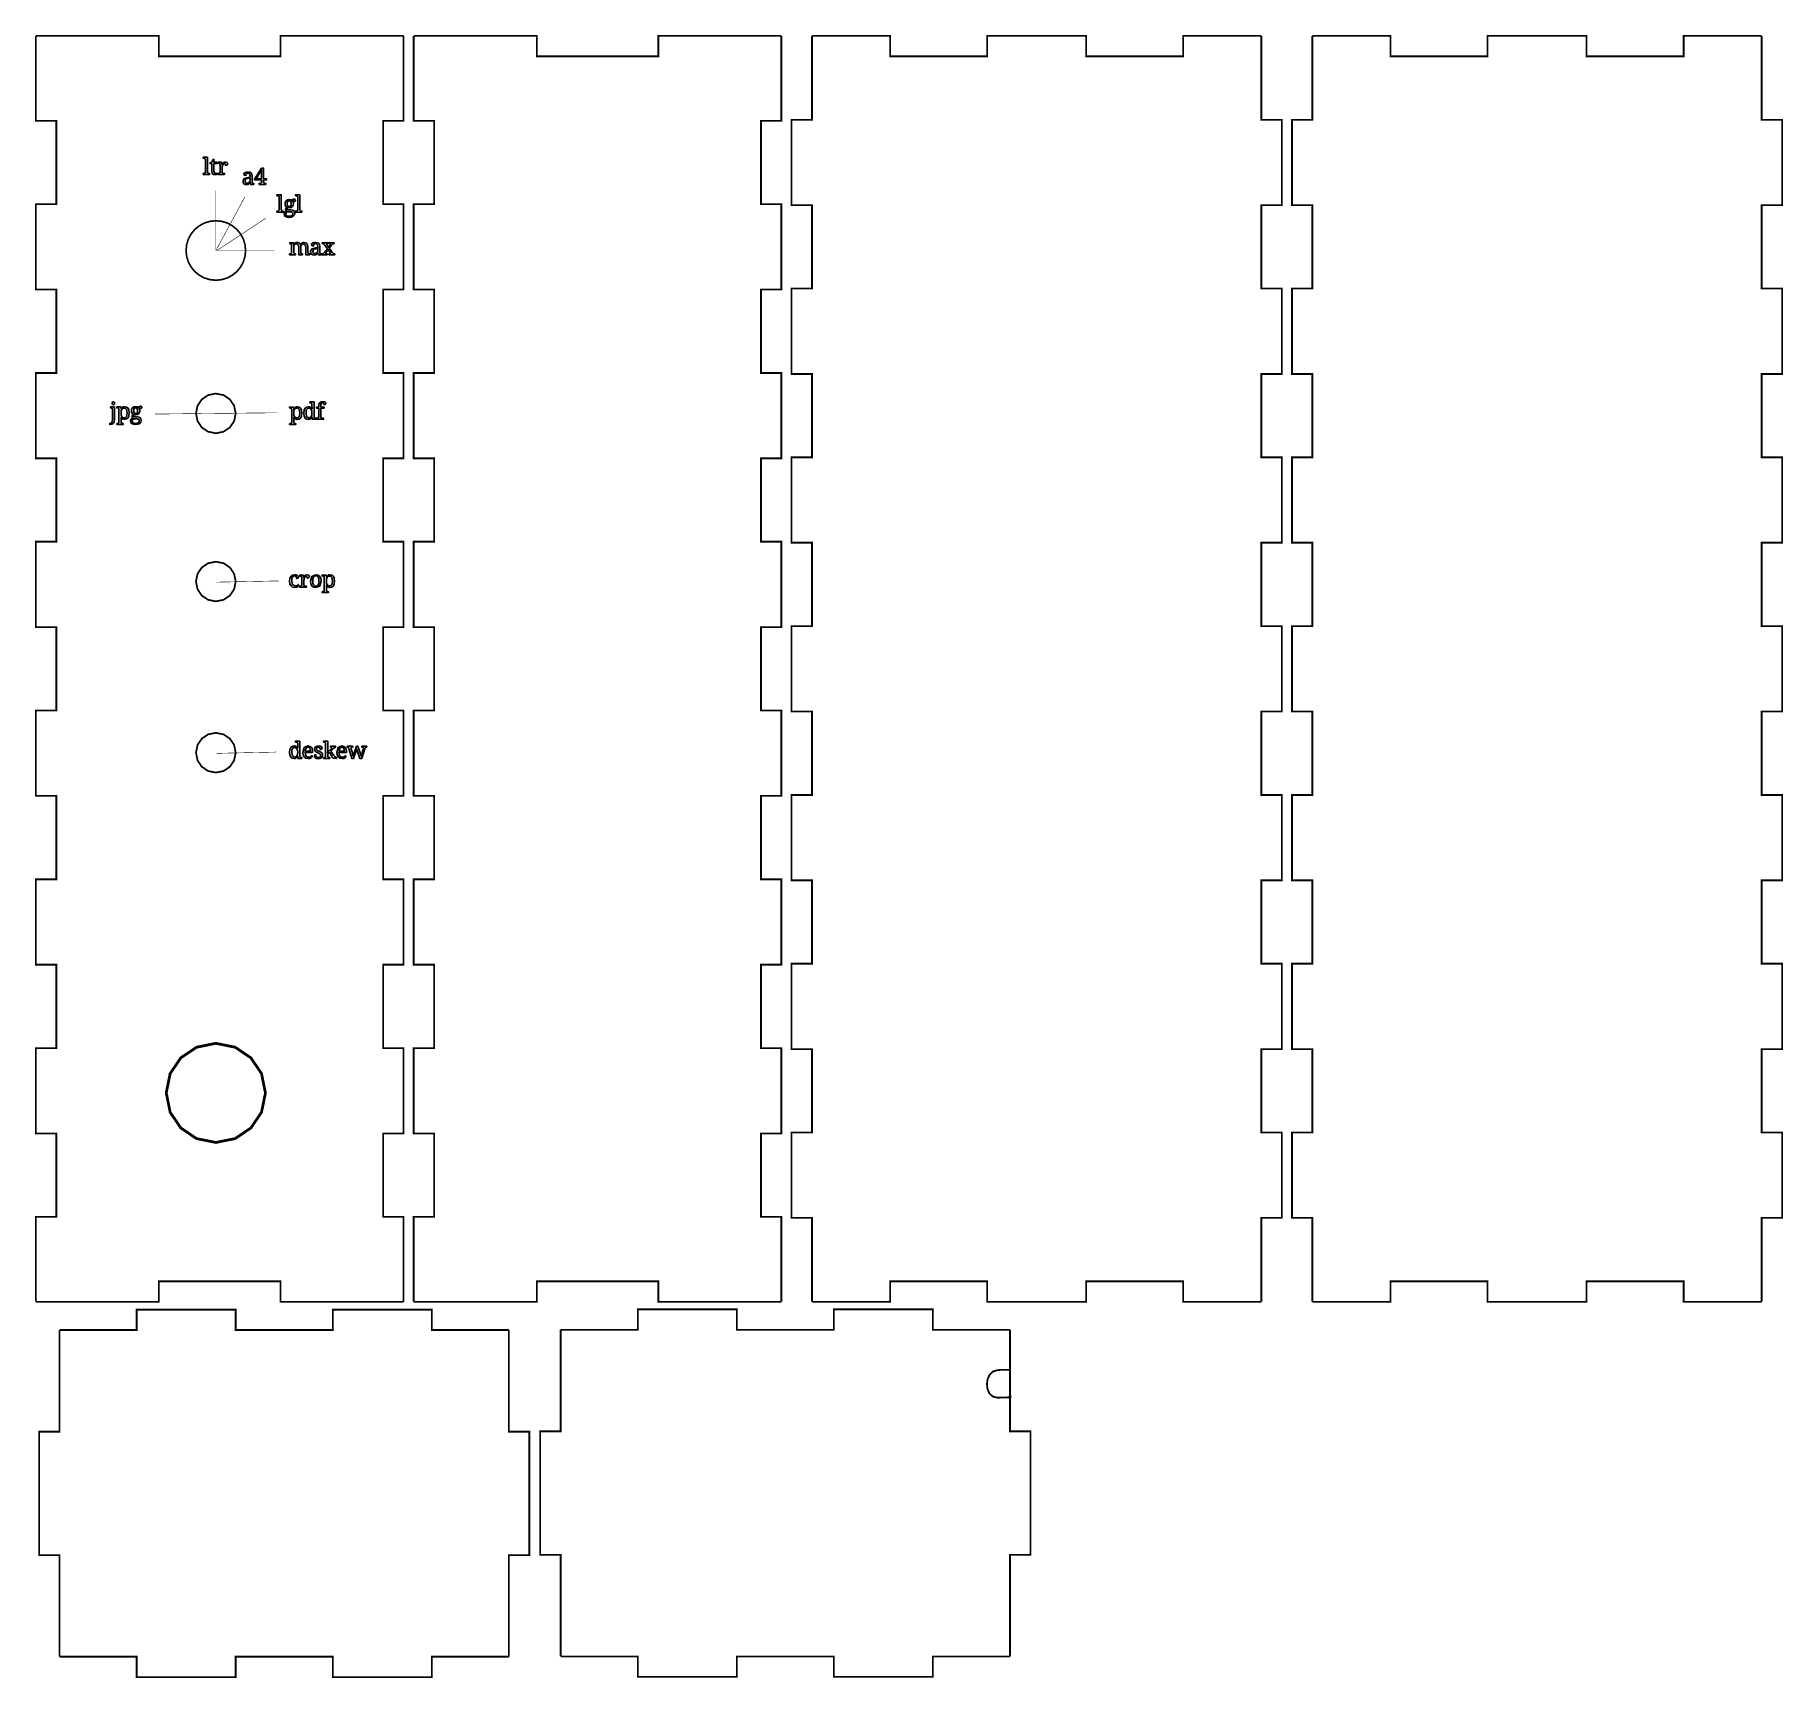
# Model space of a CAD drawing. Extents: x 0 to 10.7, y 0 to 10.1.
import ezdxf

# ---------------------------------------------------------------- set-up
doc = ezdxf.new("R2010")
doc.units = 0
doc.layers.get('0').update_dxf_attribs({"linetype": 'CONTINUOUS'})

msp = doc.modelspace()

# ---------------------------------------------------------------- linework, layer by layer
at = {"color": 0}
for points, const_width in [([(0.005534, 10.0535), (0.758572, 10.0535), (0.758572, 9.9285), (1.50256, 9.9285), (1.50256, 10.0535), (2.25553, 10.0535)], 0.011111), ([(0.005534, 2.3035), (0.005534, 2.82314), (0.130534, 2.82314), (0.130534, 3.33382), (0.005534, 3.33382), (0.005534, 3.85644), (0.130534, 3.85644), (0.130534, 4.36714), (0.005534, 4.36714), (0.005534, 4.88981), (0.130534, 4.88981), (0.130534, 5.4005), (0.005534, 5.4005), (0.005534, 5.92312), (0.130534, 5.92312), (0.130534, 6.43381), (0.005534, 6.43381), (0.005534, 6.95649), (0.130534, 6.95649), (0.130534, 7.46712), (0.005534, 7.46712), (0.005534, 7.98981), (0.130534, 7.98981), (0.130534, 8.50049), (0.005534, 8.50049), (0.005534, 9.02311), (0.130534, 9.02311), (0.130534, 9.53381), (0.005534, 9.53381), (0.005534, 10.0535)], 0.011111), ([(2.25553, 10.0535), (2.25553, 9.53381), (2.13053, 9.53381), (2.13053, 9.02311), (2.25553, 9.02311), (2.25553, 8.50049), (2.13053, 8.50049), (2.13053, 7.98981), (2.25553, 7.98981), (2.25553, 7.46712), (2.13053, 7.46712), (2.13053, 6.95649), (2.25553, 6.95649), (2.25553, 6.43381), (2.13053, 6.43381), (2.13053, 5.92312), (2.25553, 5.92312), (2.25553, 5.4005), (2.13053, 5.4005), (2.13053, 4.88981), (2.25553, 4.88981), (2.25553, 4.36714), (2.13053, 4.36714), (2.13053, 3.85644), (2.25553, 3.85644), (2.25553, 3.33382), (2.13053, 3.33382), (2.13053, 2.82314), (2.25553, 2.82314), (2.25553, 2.3035)], 0.011111), ([(2.31803, 10.0535), (3.07107, 10.0535), (3.07107, 9.9285), (3.81506, 9.9285), (3.81506, 10.0535), (4.56803, 10.0535)], 0.011111), ([(2.31803, 2.3035), (2.31803, 2.82314), (2.44303, 2.82314), (2.44303, 3.33382), (2.31803, 3.33382), (2.31803, 3.85644), (2.44303, 3.85644), (2.44303, 4.36714), (2.31803, 4.36714), (2.31803, 4.88981), (2.44303, 4.88981), (2.44303, 5.4005), (2.31803, 5.4005), (2.31803, 5.92312), (2.44303, 5.92312), (2.44303, 6.43381), (2.31803, 6.43381), (2.31803, 6.95649), (2.44303, 6.95649), (2.44303, 7.46712), (2.31803, 7.46712), (2.31803, 7.98981), (2.44303, 7.98981), (2.44303, 8.50049), (2.31803, 8.50049), (2.31803, 9.02311), (2.44303, 9.02311), (2.44303, 9.53381), (2.31803, 9.53381), (2.31803, 10.0535)], 0.011111), ([(4.56803, 10.0535), (4.56803, 9.53381), (4.44303, 9.53381), (4.44303, 9.02311), (4.56803, 9.02311), (4.56803, 8.50049), (4.44303, 8.50049), (4.44303, 7.98981), (4.56803, 7.98981), (4.56803, 7.46712), (4.44303, 7.46712), (4.44303, 6.95649), (4.56803, 6.95649), (4.56803, 6.43381), (4.44303, 6.43381), (4.44303, 5.92312), (4.56803, 5.92312), (4.56803, 5.4005), (4.44303, 5.4005), (4.44303, 4.88981), (4.56803, 4.88981), (4.56803, 4.36714), (4.44303, 4.36714), (4.44303, 3.85644), (4.56803, 3.85644), (4.56803, 3.33382), (4.44303, 3.33382), (4.44303, 2.82314), (4.56803, 2.82314), (4.56803, 2.3035)], 0.011111), ([(4.75553, 2.3035), (4.75553, 2.81717), (4.63053, 2.81717), (4.63053, 3.33979), (4.75553, 3.33979), (4.75553, 3.85047), (4.63053, 3.85047), (4.63053, 4.37315), (4.75553, 4.37315), (4.75553, 4.88379), (4.63053, 4.88379), (4.63053, 5.40647), (4.75553, 5.40647), (4.75553, 5.91715), (4.63053, 5.91715), (4.63053, 6.43978), (4.75553, 6.43978), (4.75553, 6.95047), (4.63053, 6.95047), (4.63053, 7.47314), (4.75553, 7.47314), (4.75553, 7.98383), (4.63053, 7.98383), (4.63053, 8.50646), (4.75553, 8.50646), (4.75553, 9.01714), (4.63053, 9.01714), (4.63053, 9.53982), (4.75553, 9.53982), (4.75553, 10.0535)], 0.011111), ([(4.75553, 10.0535), (5.23356, 10.0535), (5.23356, 9.9285), (5.82758, 9.9285), (5.82758, 10.0535), (6.43354, 10.0535), (6.43354, 9.9285), (7.02756, 9.9285), (7.02756, 10.0535), (7.50553, 10.0535)], 0.011111), ([(7.50553, 10.0535), (7.50553, 9.53982), (7.63053, 9.53982), (7.63053, 9.01714), (7.50553, 9.01714), (7.50553, 8.50646), (7.63053, 8.50646), (7.63053, 7.98383), (7.50553, 7.98383), (7.50553, 7.47314), (7.63053, 7.47314), (7.63053, 6.95047), (7.50553, 6.95047), (7.50553, 6.43978), (7.63053, 6.43978), (7.63053, 5.91715), (7.50553, 5.91715), (7.50553, 5.40647), (7.63053, 5.40647), (7.63053, 4.88379), (7.50553, 4.88379), (7.50553, 4.37315), (7.63053, 4.37315), (7.63053, 3.85047), (7.50553, 3.85047), (7.50553, 3.33979), (7.63053, 3.33979), (7.63053, 2.81717), (7.50553, 2.81717), (7.50553, 2.3035)], 0.011111), ([(7.81803, 2.3035), (7.81803, 2.81717), (7.69303, 2.81717), (7.69303, 3.33979), (7.81803, 3.33979), (7.81803, 3.85047), (7.69303, 3.85047), (7.69303, 4.37315), (7.81803, 4.37315), (7.81803, 4.88379), (7.69303, 4.88379), (7.69303, 5.40647), (7.81803, 5.40647), (7.81803, 5.91715), (7.69303, 5.91715), (7.69303, 6.43978), (7.81803, 6.43978), (7.81803, 6.95047), (7.69303, 6.95047), (7.69303, 7.47314), (7.81803, 7.47314), (7.81803, 7.98383), (7.69303, 7.98383), (7.69303, 8.50646), (7.81803, 8.50646), (7.81803, 9.01714), (7.69303, 9.01714), (7.69303, 9.53982), (7.81803, 9.53982), (7.81803, 10.0535)], 0.011111), ([(7.81803, 10.0535), (8.29606, 10.0535), (8.29606, 9.9285), (8.89008, 9.9285), (8.89008, 10.0535), (9.49604, 10.0535), (9.49604, 9.9285), (10.0901, 9.9285), (10.0901, 10.0535), (10.568, 10.0535)], 0.011111), ([(10.568, 10.0535), (10.568, 9.53982), (10.693, 9.53982), (10.693, 9.01714), (10.568, 9.01714), (10.568, 8.50646), (10.693, 8.50646), (10.693, 7.98383), (10.568, 7.98383), (10.568, 7.47314), (10.693, 7.47314), (10.693, 6.95047), (10.568, 6.95047), (10.568, 6.43978), (10.693, 6.43978), (10.693, 5.91715), (10.568, 5.91715), (10.568, 5.40647), (10.693, 5.40647), (10.693, 4.88379), (10.568, 4.88379), (10.568, 4.37315), (10.693, 4.37315), (10.693, 3.85047), (10.568, 3.85047), (10.568, 3.33979), (10.693, 3.33979), (10.693, 2.81717), (10.568, 2.81717), (10.568, 2.3035)], 0.011111), ([(1.10704, 8.74089), (1.10704, 9.10508)], 0.003289), ([(1.10938, 8.74311), (1.28423, 9.0664)], 0.003289), ([(1.11572, 8.74078), (1.4126, 8.9369)], 0.003289), ([(1.10731, 8.73953), (1.46593, 8.73953)], 0.003289), ([(0.733669, 7.73817), (1.48036, 7.74599)], 0.003284), ([(1.11035, 6.70893), (1.49197, 6.71674)], 0.003284), ([(1.1123, 5.66103), (1.47808, 5.66889)], 0.003284), ([(2.25553, 2.3035), (1.50256, 2.3035), (1.50256, 2.4285), (0.758572, 2.4285), (0.758572, 2.3035), (0.005534, 2.3035)], 0.011111), ([(4.56803, 2.3035), (3.81506, 2.3035), (3.81506, 2.4285), (3.07107, 2.4285), (3.07107, 2.3035), (2.31803, 2.3035)], 0.011111), ([(7.50553, 2.3035), (7.02756, 2.3035), (7.02756, 2.4285), (6.43354, 2.4285), (6.43354, 2.3035), (5.82758, 2.3035), (5.82758, 2.4285), (5.23356, 2.4285), (5.23356, 2.3035), (4.75553, 2.3035)], 0.011111), ([(10.568, 2.3035), (10.0901, 2.3035), (10.0901, 2.4285), (9.49604, 2.4285), (9.49604, 2.3035), (8.89008, 2.3035), (8.89008, 2.4285), (8.29606, 2.4285), (8.29606, 2.3035), (7.81803, 2.3035)], 0.011111), ([(0.150717, 2.13053), (0.622721, 2.13053), (0.622721, 2.25553), (1.22868, 2.25553), (1.22868, 2.13053), (1.82269, 2.13053), (1.82269, 2.25553), (2.42871, 2.25553), (2.42871, 2.13053), (2.90072, 2.13053)], 0.011111), ([(3.21733, 2.13194), (3.68935, 2.13194), (3.68935, 2.25694), (4.29536, 2.25694), (4.29536, 2.13194), (4.88938, 2.13194), (4.88938, 2.25694), (5.49533, 2.25694), (5.49533, 2.13194), (5.96733, 2.13194)], 0.011111), ([(0.150717, 0.130534), (0.150717, 0.75255), (0.025716, 0.75255), (0.025716, 1.50857), (0.150717, 1.50857), (0.150717, 2.13053)], 0.011111), ([(2.90072, 2.13053), (2.90072, 1.50857), (3.02572, 1.50857), (3.02572, 0.75255), (2.90072, 0.75255), (2.90072, 0.130534)], 0.011111), ([(3.21733, 0.131944), (3.21733, 0.753961), (3.09233, 0.753961), (3.09233, 1.50993), (3.21733, 1.50993), (3.21733, 2.13194)], 0.011111), ([(5.96733, 2.13194), (5.96733, 1.50993), (6.09233, 1.50993), (6.09233, 0.753961), (5.96733, 0.753961), (5.96733, 0.131944)], 0.011111), ([(2.90072, 0.130534), (2.42871, 0.130534), (2.42871, 0.005534), (1.82269, 0.005534), (1.82269, 0.130534), (1.22868, 0.130534), (1.22868, 0.005534), (0.622721, 0.005534), (0.622721, 0.130534), (0.150717, 0.130534)], 0.011111), ([(5.96733, 0.131944), (5.49533, 0.131944), (5.49533, 0.006944), (4.88938, 0.006944), (4.88938, 0.131944), (4.29536, 0.131944), (4.29536, 0.006944), (3.68935, 0.006944), (3.68935, 0.131944), (3.21733, 0.131944)], 0.011111)]:
    msp.add_lwpolyline(points, dxfattribs=dict(at, const_width=const_width))
for points in [[(1.03147, 9.21089), (1.03581, 9.2111), (1.0395, 9.21263), (1.04188, 9.21565), (1.04275, 9.22086), (1.04275, 9.29531), (1.04188, 9.30007), (1.03928, 9.30311), (1.03559, 9.30442), (1.03147, 9.30464), (1.02951, 9.30464), (1.02951, 9.31049), (1.05577, 9.31049), (1.05577, 9.22086), (1.05664, 9.21565), (1.05924, 9.21263), (1.06272, 9.2111), (1.06728, 9.21089), (1.06901, 9.21089), (1.06901, 9.20503), (1.02951, 9.20503), (1.02951, 9.21089), (1.03147, 9.21089)], [(1.10607, 9.2111), (1.11062, 9.21132), (1.11496, 9.21197), (1.11496, 9.20589), (1.11258, 9.20503), (1.10932, 9.20438), (1.10585, 9.20394), (1.10259, 9.20372), (1.09326, 9.20481), (1.08718, 9.20828), (1.0835, 9.215), (1.08241, 9.22521), (1.08241, 9.27165), (1.07178, 9.27165), (1.07178, 9.27707), (1.07742, 9.27815), (1.08263, 9.28162), (1.08653, 9.28749), (1.08914, 9.2966), (1.09543, 9.2966), (1.09543, 9.27946), (1.11366, 9.27946), (1.11366, 9.27165), (1.09543, 9.27165), (1.09543, 9.22478), (1.09825, 9.21436), (1.10607, 9.2111)], [(1.16075, 9.20503), (1.12061, 9.20503), (1.12061, 9.21089), (1.12104, 9.21089), (1.12538, 9.2111), (1.12907, 9.21263), (1.13146, 9.21565), (1.13254, 9.22086), (1.13254, 9.26426), (1.13146, 9.26904), (1.12907, 9.27186), (1.12538, 9.27317), (1.12104, 9.2736), (1.12061, 9.2736), (1.12061, 9.27946), (1.14209, 9.27946), (1.14469, 9.26579), (1.14534, 9.26579), (1.14795, 9.27143), (1.15142, 9.27621), (1.15663, 9.27946), (1.16444, 9.28076), (1.17573, 9.27815), (1.17942, 9.27078), (1.17855, 9.26665), (1.17638, 9.26361), (1.17225, 9.26144), (1.1664, 9.26079), (1.16466, 9.26904), (1.15902, 9.27165), (1.15446, 9.27012), (1.15099, 9.26644), (1.14838, 9.26079), (1.14665, 9.2545), (1.14578, 9.24799), (1.14556, 9.24192), (1.14556, 9.22021), (1.14643, 9.21522), (1.14882, 9.2124), (1.15251, 9.2111), (1.15685, 9.21089), (1.16075, 9.21089), (1.16075, 9.20503)], [(1.3036, 9.21317), (1.29688, 9.21186), (1.29319, 9.20861), (1.29123, 9.20383), (1.2908, 9.19797), (1.28212, 9.19993), (1.27908, 9.20665), (1.28103, 9.21272), (1.28624, 9.21685), (1.29427, 9.21924), (1.30404, 9.21989), (1.3151, 9.21858), (1.32313, 9.21468), (1.32791, 9.20708), (1.32943, 9.19601), (1.32943, 9.16), (1.32986, 9.155), (1.33138, 9.15196), (1.33398, 9.15044), (1.33811, 9.15001), (1.33854, 9.15001), (1.33854, 9.14415), (1.31966, 9.14415), (1.31749, 9.15608), (1.31641, 9.15608), (1.31207, 9.15067), (1.30773, 9.14654), (1.30208, 9.14393), (1.29471, 9.14285), (1.28603, 9.14415), (1.2793, 9.14806), (1.27474, 9.155), (1.27322, 9.16499), (1.28103, 9.18126), (1.3049, 9.18713), (1.31641, 9.18756), (1.31641, 9.19601), (1.31597, 9.20275), (1.31424, 9.20817), (1.31033, 9.21186), (1.3036, 9.21317)], [(1.39963, 9.17128), (1.39963, 9.16), (1.4005, 9.15479), (1.4031, 9.15175), (1.40657, 9.15022), (1.41114, 9.15001), (1.41287, 9.15001), (1.41287, 9.14415), (1.3712, 9.14415), (1.3712, 9.15001), (1.37511, 9.15001), (1.37945, 9.15022), (1.38314, 9.15175), (1.38552, 9.15479), (1.38639, 9.16), (1.38639, 9.17128), (1.34364, 9.17128), (1.34364, 9.17714), (1.38661, 9.24333), (1.39963, 9.24333), (1.39963, 9.1791), (1.41699, 9.1791), (1.41699, 9.17128), (1.39963, 9.17128)], [(1.38639, 9.20492), (1.38639, 9.21164), (1.38661, 9.21903), (1.38683, 9.22661), (1.38748, 9.23356), (1.38596, 9.23096), (1.38401, 9.22749), (1.38162, 9.22336), (1.37902, 9.21903), (1.37684, 9.21511), (1.37489, 9.21229), (1.35362, 9.1791), (1.38639, 9.1791), (1.38639, 9.20492)], [(1.28668, 9.16433), (1.28928, 9.15457), (1.29796, 9.15132), (1.30556, 9.15261), (1.31142, 9.15653), (1.3151, 9.1626), (1.31641, 9.17062), (1.31641, 9.18192), (1.30751, 9.18147), (1.29753, 9.17996), (1.29123, 9.17671), (1.28776, 9.1715), (1.28668, 9.16433)], [(1.48324, 8.98101), (1.48757, 8.98122), (1.49126, 8.98275), (1.49365, 8.98579), (1.49451, 8.991), (1.49451, 9.06543), (1.49365, 9.07021), (1.49104, 9.07324), (1.48736, 9.07454), (1.48324, 9.07476), (1.48128, 9.07476), (1.48128, 9.08062), (1.50754, 9.08062), (1.50754, 8.991), (1.5084, 8.98579), (1.51101, 8.98275), (1.51449, 8.98122), (1.51904, 8.98101), (1.52078, 8.98101), (1.52078, 8.97515), (1.48128, 8.97515), (1.48128, 8.98101), (1.48324, 8.98101)], [(1.59407, 9.04676), (1.59364, 9.04394), (1.59213, 9.04156), (1.58996, 9.04004), (1.58669, 9.03939), (1.58649, 9.04113), (1.58561, 9.04264), (1.58431, 9.04372), (1.58214, 9.04417), (1.57867, 9.04372), (1.57607, 9.04243), (1.57997, 9.03549), (1.58149, 9.02572), (1.57997, 9.01617), (1.57519, 9.00857), (1.56739, 9.00358), (1.55653, 9.00185), (1.55458, 9.00185), (1.55263, 9.00185), (1.55067, 9.00185), (1.54938, 9.00228), (1.54656, 9.00076), (1.5446, 8.99881), (1.54308, 8.99664), (1.54264, 8.99382), (1.54329, 8.991), (1.54503, 8.98926), (1.54764, 8.98861), (1.55111, 8.98861), (1.56694, 8.98861), (1.57758, 8.98687), (1.58453, 8.98253), (1.58865, 8.97601), (1.58996, 8.96778), (1.58757, 8.95692), (1.58083, 8.94889), (1.56933, 8.94368), (1.55306, 8.94174), (1.53136, 8.94715), (1.52419, 8.96213), (1.5255, 8.96929), (1.5294, 8.9745), (1.53483, 8.97797), (1.54156, 8.97993), (1.53874, 8.98144), (1.53635, 8.98383), (1.5344, 8.98708), (1.53375, 8.99121), (1.53592, 8.99838), (1.54286, 9.00424), (1.53765, 9.00771), (1.53353, 9.01247), (1.53114, 9.01856), (1.53028, 9.02528), (1.53179, 9.03614), (1.53678, 9.04417), (1.54482, 9.04915), (1.55653, 9.05089), (1.56131, 9.05046), (1.56586, 9.04958), (1.56956, 9.04807), (1.57237, 9.04633), (1.57476, 9.04872), (1.57781, 9.05132), (1.58149, 9.05306), (1.58583, 9.05393), (1.58931, 9.05328), (1.5919, 9.05176), (1.59343, 9.04937), (1.59407, 9.04676)], [(1.54351, 9.02572), (1.54633, 9.01269), (1.5561, 9.00857), (1.56174, 9.00944), (1.56565, 9.01269), (1.56782, 9.01812), (1.56847, 9.02593), (1.56565, 9.03961), (1.55588, 9.04417), (1.54633, 9.03961), (1.54351, 9.02572)], [(1.59651, 8.98101), (1.60086, 8.98122), (1.60454, 8.98275), (1.60693, 8.98579), (1.60781, 8.991), (1.60781, 9.06543), (1.60693, 9.07021), (1.60433, 9.07324), (1.60064, 9.07454), (1.59651, 9.07476), (1.59457, 9.07476), (1.59457, 9.08062), (1.62082, 9.08062), (1.62082, 8.991), (1.62169, 8.98579), (1.62429, 8.98275), (1.62776, 8.98122), (1.63232, 8.98101), (1.63406, 8.98101), (1.63406, 8.97515), (1.59457, 8.97515), (1.59457, 8.98101), (1.59651, 8.98101)], [(1.53549, 8.963), (1.53614, 8.95736), (1.53896, 8.95281), (1.5446, 8.94976), (1.55328, 8.94868), (1.56543, 8.94997), (1.57324, 8.95344), (1.57715, 8.95865), (1.57844, 8.96539), (1.57758, 8.97081), (1.57476, 8.97407), (1.57042, 8.97558), (1.56435, 8.97601), (1.55067, 8.97601), (1.54482, 8.97558), (1.54004, 8.97385), (1.53657, 8.96972), (1.53549, 8.963)], [(1.59537, 8.71881), (1.59537, 8.71294), (1.55806, 8.71294), (1.55806, 8.71881), (1.55979, 8.71881), (1.56412, 8.71903), (1.56739, 8.72054), (1.56976, 8.72358), (1.57064, 8.72879), (1.57064, 8.77219), (1.56976, 8.77696), (1.56739, 8.77979), (1.56412, 8.78108), (1.55979, 8.78153), (1.55935, 8.78153), (1.55935, 8.78737), (1.58128, 8.78737), (1.58301, 8.7761), (1.58365, 8.7761), (1.588, 8.78239), (1.59299, 8.78629), (1.59842, 8.78825), (1.60471, 8.78868), (1.611, 8.78803), (1.61686, 8.78586), (1.62142, 8.78196), (1.62489, 8.7761), (1.62597, 8.7761), (1.63053, 8.78239), (1.63553, 8.78629), (1.64139, 8.78825), (1.64768, 8.78868), (1.65722, 8.78717), (1.66417, 8.78217), (1.66872, 8.77371), (1.67046, 8.76156), (1.67046, 8.72879), (1.67111, 8.72358), (1.67329, 8.72054), (1.67676, 8.71903), (1.6811, 8.71881), (1.68153, 8.71881), (1.68153, 8.71294), (1.65744, 8.71294), (1.65744, 8.7609), (1.65657, 8.76893), (1.65397, 8.77479), (1.64963, 8.77849), (1.64268, 8.77979), (1.63531, 8.77806), (1.63053, 8.77371), (1.62793, 8.76719), (1.62728, 8.75917), (1.62728, 8.72879), (1.62815, 8.72358), (1.63032, 8.72054), (1.63379, 8.71903), (1.63813, 8.71881), (1.63835, 8.71881), (1.63835, 8.71294), (1.61426, 8.71294), (1.61426, 8.7609), (1.61339, 8.76893), (1.611, 8.77479), (1.60644, 8.77849), (1.59972, 8.77979), (1.59213, 8.77806), (1.58713, 8.77306), (1.58431, 8.7659), (1.58365, 8.75743), (1.58365, 8.72814), (1.58453, 8.72314), (1.58692, 8.72032), (1.5906, 8.71903), (1.59494, 8.71881), (1.59537, 8.71881)], [(1.7175, 8.78196), (1.71078, 8.78065), (1.70708, 8.7774), (1.70514, 8.77263), (1.70469, 8.76676), (1.69601, 8.76872), (1.69299, 8.77544), (1.69493, 8.78153), (1.70014, 8.78564), (1.70817, 8.78803), (1.71793, 8.78868), (1.729, 8.78737), (1.73703, 8.78347), (1.74181, 8.77587), (1.74333, 8.76481), (1.74333, 8.72879), (1.74376, 8.72379), (1.74528, 8.72076), (1.74789, 8.71924), (1.75201, 8.71881), (1.75244, 8.71881), (1.75244, 8.71294), (1.73356, 8.71294), (1.73139, 8.72487), (1.73031, 8.72487), (1.72597, 8.71946), (1.72163, 8.71533), (1.71599, 8.71272), (1.70861, 8.71164), (1.69993, 8.71294), (1.69319, 8.71685), (1.68864, 8.72379), (1.68713, 8.73378), (1.69493, 8.75006), (1.71881, 8.75592), (1.73031, 8.75635), (1.73031, 8.76481), (1.72988, 8.77154), (1.72814, 8.77696), (1.72424, 8.78065), (1.7175, 8.78196)], [(1.8086, 8.77761), (1.80643, 8.78065), (1.801, 8.78153), (1.80057, 8.78153), (1.80057, 8.78737), (1.83094, 8.78737), (1.83094, 8.78153), (1.82986, 8.78153), (1.82596, 8.78108), (1.82269, 8.77979), (1.81944, 8.77718), (1.81575, 8.77263), (1.80143, 8.75375), (1.82183, 8.72618), (1.82769, 8.72032), (1.8329, 8.71881), (1.83485, 8.71881), (1.83485, 8.71294), (1.79904, 8.71294), (1.79904, 8.71881), (1.79969, 8.71881), (1.80794, 8.72336), (1.80772, 8.72487), (1.80686, 8.72661), (1.80533, 8.72922), (1.80274, 8.73292), (1.7934, 8.7455), (1.78364, 8.73182), (1.78233, 8.72988), (1.78103, 8.72771), (1.78017, 8.72532), (1.77994, 8.72314), (1.7819, 8.71967), (1.78863, 8.71881), (1.78907, 8.71881), (1.78907, 8.71294), (1.75586, 8.71294), (1.75586, 8.71881), (1.75717, 8.71881), (1.7615, 8.71924), (1.76519, 8.72054), (1.76844, 8.72336), (1.77235, 8.72771), (1.78971, 8.75028), (1.77235, 8.77414), (1.76628, 8.77957), (1.76042, 8.78153), (1.75846, 8.78153), (1.75846, 8.78737), (1.79383, 8.78737), (1.79383, 8.78153), (1.7934, 8.78153), (1.7895, 8.78108), (1.78711, 8.78022), (1.78581, 8.77892), (1.78537, 8.77761), (1.78624, 8.77458), (1.78863, 8.77111), (1.79796, 8.75874), (1.80512, 8.76893), (1.80751, 8.77349), (1.8086, 8.77761)], [(1.70057, 8.73312), (1.70318, 8.72336), (1.71186, 8.72011), (1.71946, 8.7214), (1.72532, 8.72532), (1.729, 8.73139), (1.73031, 8.73942), (1.73031, 8.75071), (1.7214, 8.75028), (1.71143, 8.74875), (1.70514, 8.7455), (1.70167, 8.74029), (1.70057, 8.73312)], [(0.47206, 7.80442), (0.472711, 7.80832), (0.474447, 7.81114), (0.476833, 7.81244), (0.480089, 7.81287), (0.483128, 7.81244), (0.485514, 7.81114), (0.48725, 7.80832), (0.487901, 7.80442), (0.48725, 7.80029), (0.485514, 7.79769), (0.483128, 7.79617), (0.480089, 7.79574), (0.476833, 7.79617), (0.474447, 7.79769), (0.472711, 7.80029), (0.47206, 7.80442)], [(1.70817, 7.72194), (1.70904, 7.71696), (1.71143, 7.71414), (1.71511, 7.71283), (1.71946, 7.71263), (1.72076, 7.71263), (1.72076, 7.70676), (1.6971, 7.70676), (1.69558, 7.71935), (1.69515, 7.71935), (1.69146, 7.71349), (1.6869, 7.70915), (1.68104, 7.70654), (1.67389, 7.70546), (1.66151, 7.70762), (1.65261, 7.71457), (1.64719, 7.72651), (1.64546, 7.74388), (1.64719, 7.76124), (1.65261, 7.77317), (1.66151, 7.78011), (1.67389, 7.7825), (1.68104, 7.78162), (1.6869, 7.77903), (1.69146, 7.77533), (1.69515, 7.77035), (1.69601, 7.77035), (1.69558, 7.77686), (1.69515, 7.78185), (1.69515, 7.78554), (1.69515, 7.79704), (1.69407, 7.80181), (1.69168, 7.80485), (1.68799, 7.80615), (1.68365, 7.80638), (1.68257, 7.80638), (1.68257, 7.81222), (1.70817, 7.81222), (1.70817, 7.72194)], [(1.76633, 7.71263), (1.76633, 7.70676), (1.72336, 7.70676), (1.72336, 7.71263), (1.72532, 7.71263), (1.72965, 7.71283), (1.73335, 7.71436), (1.73574, 7.71739), (1.7366, 7.7226), (1.7366, 7.77468), (1.72401, 7.77468), (1.72401, 7.78119), (1.7366, 7.78119), (1.7366, 7.78814), (1.73833, 7.79921), (1.74311, 7.80724), (1.75092, 7.81201), (1.76113, 7.81375), (1.77024, 7.81287), (1.77632, 7.81093), (1.77957, 7.80789), (1.78065, 7.80399), (1.77979, 7.80051), (1.7774, 7.79813), (1.77371, 7.7966), (1.76915, 7.79617), (1.76872, 7.80029), (1.76719, 7.80376), (1.76438, 7.80638), (1.76004, 7.80724), (1.75504, 7.80615), (1.75179, 7.80268), (1.75006, 7.79704), (1.74963, 7.78944), (1.74963, 7.78119), (1.76915, 7.78119), (1.76915, 7.77468), (1.74963, 7.77468), (1.74963, 7.7226), (1.75049, 7.71739), (1.7531, 7.71436), (1.75657, 7.71283), (1.76113, 7.71263), (1.76633, 7.71263)], [(0.487033, 7.78185), (0.487033, 7.70632), (0.485081, 7.69092), (0.479438, 7.68093), (0.47054, 7.67572), (0.45969, 7.67399), (0.457303, 7.67399), (0.457303, 7.68072), (0.458387, 7.68072), (0.464899, 7.68201), (0.469889, 7.68614), (0.472928, 7.69396), (0.474012, 7.70611), (0.474012, 7.76665), (0.473144, 7.77143), (0.47054, 7.77425), (0.466851, 7.77556), (0.462728, 7.77599), (0.462294, 7.77599), (0.462294, 7.78185), (0.487033, 7.78185)], [(0.576878, 7.74474), (0.574924, 7.72737), (0.569499, 7.71522), (0.560601, 7.70828), (0.548449, 7.70611), (0.541287, 7.70697), (0.535428, 7.70936), (0.530653, 7.71326), (0.527181, 7.71826), (0.526747, 7.71826), (0.526964, 7.71153), (0.526964, 7.70871), (0.527181, 7.70632), (0.527181, 7.70415), (0.527181, 7.70242), (0.527181, 7.68918), (0.528049, 7.6844), (0.530653, 7.68158), (0.534125, 7.68028), (0.538683, 7.67985), (0.539117, 7.67985), (0.539117, 7.67399), (0.50179, 7.67399), (0.50179, 7.67985), (0.502875, 7.67985), (0.507215, 7.68028), (0.510906, 7.68158), (0.513292, 7.68463), (0.51416, 7.68983), (0.51416, 7.76665), (0.513292, 7.77143), (0.510688, 7.77425), (0.506999, 7.77556), (0.502875, 7.77599), (0.500922, 7.77599), (0.500922, 7.78185), (0.525228, 7.78185), (0.526747, 7.76926), (0.527181, 7.76926), (0.530871, 7.77513), (0.535211, 7.77946), (0.541069, 7.78207), (0.548449, 7.78315), (0.560601, 7.78076), (0.569499, 7.77382), (0.574924, 7.76187), (0.576878, 7.74474)], [(0.546061, 7.77425), (0.536947, 7.77251), (0.531304, 7.76708), (0.528049, 7.75776), (0.527181, 7.74474), (0.528049, 7.73193), (0.531304, 7.7226), (0.537164, 7.71696), (0.546278, 7.715), (0.55409, 7.71696), (0.559299, 7.7226), (0.562338, 7.73193), (0.563422, 7.74496), (0.562338, 7.75776), (0.559299, 7.76708), (0.55409, 7.77251), (0.546061, 7.77425)], [(0.654081, 7.77903), (0.653646, 7.77621), (0.652126, 7.77382), (0.649957, 7.77229), (0.646701, 7.77165), (0.646485, 7.77339), (0.645617, 7.7749), (0.644314, 7.77599), (0.642144, 7.77642), (0.638672, 7.77599), (0.636068, 7.77468), (0.639974, 7.76774), (0.641493, 7.75797), (0.639974, 7.74843), (0.6352, 7.74083), (0.627388, 7.73583), (0.616536, 7.7341), (0.614583, 7.7341), (0.612631, 7.7341), (0.610678, 7.7341), (0.609375, 7.73454), (0.606554, 7.73301), (0.604601, 7.73107), (0.603082, 7.72889), (0.602647, 7.72607), (0.603299, 7.72325), (0.605035, 7.72151), (0.607639, 7.72086), (0.611111, 7.72086), (0.626953, 7.72086), (0.637587, 7.71912), (0.644532, 7.71479), (0.648654, 7.70828), (0.649957, 7.70003), (0.647569, 7.68918), (0.640842, 7.68115), (0.62934, 7.67594), (0.613064, 7.67399), (0.591362, 7.67942), (0.584201, 7.69439), (0.585504, 7.70156), (0.58941, 7.70676), (0.594835, 7.71024), (0.601563, 7.71218), (0.598742, 7.71371), (0.596354, 7.7161), (0.594401, 7.71935), (0.59375, 7.72347), (0.595921, 7.73062), (0.602865, 7.73649), (0.597657, 7.73996), (0.593533, 7.74474), (0.591146, 7.75082), (0.590278, 7.75754), (0.591797, 7.76839), (0.596789, 7.77642), (0.604818, 7.78142), (0.616536, 7.78315), (0.621311, 7.78271), (0.625868, 7.78185), (0.629557, 7.78033), (0.632379, 7.7786), (0.634765, 7.78097), (0.637804, 7.78358), (0.641493, 7.78532), (0.645833, 7.78618), (0.649306, 7.78554), (0.65191, 7.78401), (0.653429, 7.78162), (0.654081, 7.77903)], [(0.595486, 7.69526), (0.596138, 7.68961), (0.598958, 7.68506), (0.604601, 7.68201), (0.613282, 7.68093), (0.625435, 7.68224), (0.633247, 7.68571), (0.637153, 7.69092), (0.638456, 7.69764), (0.637587, 7.70307), (0.634765, 7.70632), (0.630425, 7.70785), (0.624349, 7.70828), (0.610678, 7.70828), (0.604818, 7.70785), (0.600043, 7.70611), (0.596571, 7.70199), (0.595486, 7.69526)], [(0.603515, 7.75797), (0.606337, 7.74496), (0.616103, 7.74083), (0.621744, 7.74169), (0.625651, 7.74496), (0.627821, 7.75037), (0.628472, 7.75819), (0.625651, 7.77186), (0.615886, 7.77642), (0.606337, 7.77186), (0.603515, 7.75797)], [(1.63379, 7.74408), (1.63183, 7.72672), (1.62642, 7.71457), (1.61751, 7.70762), (1.60536, 7.70546), (1.59819, 7.70632), (1.59233, 7.70871), (1.58757, 7.71263), (1.5841, 7.71761), (1.58365, 7.71761), (1.58388, 7.71089), (1.58388, 7.70806), (1.5841, 7.70568), (1.5841, 7.7035), (1.5841, 7.70176), (1.5841, 7.68853), (1.58496, 7.68375), (1.58757, 7.68093), (1.59104, 7.67964), (1.5956, 7.67919), (1.59603, 7.67919), (1.59603, 7.67333), (1.55871, 7.67333), (1.55871, 7.67919), (1.55979, 7.67919), (1.56412, 7.67964), (1.56782, 7.68093), (1.57021, 7.68397), (1.57107, 7.68918), (1.57107, 7.766), (1.57021, 7.77078), (1.5676, 7.7736), (1.56392, 7.7749), (1.55979, 7.77533), (1.55783, 7.77533), (1.55783, 7.78119), (1.58214, 7.78119), (1.58365, 7.76861), (1.5841, 7.76861), (1.58778, 7.77447), (1.59213, 7.77881), (1.59799, 7.78142), (1.60536, 7.7825), (1.61751, 7.78011), (1.62642, 7.77317), (1.63183, 7.76124), (1.63379, 7.74408)], [(1.60297, 7.7736), (1.59386, 7.77186), (1.58822, 7.76644), (1.58496, 7.75711), (1.5841, 7.74408), (1.58496, 7.73128), (1.58822, 7.72194), (1.59407, 7.71631), (1.60319, 7.71436), (1.611, 7.71631), (1.61621, 7.72194), (1.61925, 7.73128), (1.62033, 7.74431), (1.61925, 7.75711), (1.61621, 7.76644), (1.611, 7.77186), (1.60297, 7.7736)], [(1.67626, 7.71436), (1.68517, 7.7161), (1.69103, 7.72151), (1.69407, 7.73062), (1.69515, 7.74388), (1.69407, 7.75667), (1.69103, 7.766), (1.68517, 7.77165), (1.67606, 7.7736), (1.66824, 7.77165), (1.66282, 7.76579), (1.65978, 7.75646), (1.6589, 7.74365), (1.66282, 7.72151), (1.67626, 7.71436)], [(1.58979, 6.67692), (1.57699, 6.67888), (1.567, 6.6856), (1.56049, 6.69754), (1.55811, 6.71511), (1.56049, 6.73356), (1.567, 6.74571), (1.57676, 6.75201), (1.58914, 6.75396), (1.59782, 6.7531), (1.60542, 6.75049), (1.61106, 6.74615), (1.61322, 6.73986), (1.61019, 6.73313), (1.60086, 6.73118), (1.60021, 6.73725), (1.59847, 6.74246), (1.59478, 6.74593), (1.58914, 6.74724), (1.58176, 6.74571), (1.57633, 6.7405), (1.57264, 6.73053), (1.57156, 6.71511), (1.57656, 6.69299), (1.59261, 6.68582), (1.60389, 6.68842), (1.61106, 6.69558), (1.61279, 6.69342), (1.61344, 6.69015), (1.61193, 6.68539), (1.60736, 6.68104), (1.59999, 6.67822), (1.58979, 6.67692)], [(1.66086, 6.67822), (1.62071, 6.67822), (1.62071, 6.68408), (1.62115, 6.68408), (1.62549, 6.68431), (1.62918, 6.68582), (1.63157, 6.68886), (1.63265, 6.69407), (1.63265, 6.73747), (1.63157, 6.74224), (1.62918, 6.74507), (1.62549, 6.74636), (1.62115, 6.74681), (1.62071, 6.74681), (1.62071, 6.75265), (1.64219, 6.75265), (1.64481, 6.73899), (1.64546, 6.73899), (1.64806, 6.74463), (1.65153, 6.7494), (1.65674, 6.75265), (1.66456, 6.75396), (1.67583, 6.75136), (1.67953, 6.74397), (1.67865, 6.73986), (1.67649, 6.73682), (1.67236, 6.73465), (1.6665, 6.734), (1.66476, 6.74224), (1.65913, 6.74485), (1.65457, 6.74333), (1.6511, 6.73964), (1.64849, 6.734), (1.64675, 6.72771), (1.64589, 6.72119), (1.64567, 6.71511), (1.64567, 6.69342), (1.64654, 6.68842), (1.64893, 6.6856), (1.65261, 6.68431), (1.65696, 6.68408), (1.66086, 6.68408), (1.66086, 6.67822)], [(1.75136, 6.71556), (1.74311, 6.68647), (1.71881, 6.67692), (1.70514, 6.67931), (1.69515, 6.68647), (1.68864, 6.6984), (1.68647, 6.71556), (1.69472, 6.74442), (1.71924, 6.75396), (1.73247, 6.75157), (1.74268, 6.74463), (1.74918, 6.73247), (1.75136, 6.71556)], [(1.69993, 6.71556), (1.70101, 6.70188), (1.70426, 6.69211), (1.71012, 6.68604), (1.71903, 6.68408), (1.72771, 6.68604), (1.73356, 6.69211), (1.73682, 6.70188), (1.7379, 6.71556), (1.73682, 6.72922), (1.73356, 6.73899), (1.72771, 6.74485), (1.71881, 6.74681), (1.7099, 6.74485), (1.70426, 6.73899), (1.70101, 6.72922), (1.69993, 6.71556)], [(1.83365, 6.71556), (1.83171, 6.69819), (1.82628, 6.68604), (1.81739, 6.6791), (1.80524, 6.67692), (1.79807, 6.67779), (1.79221, 6.68018), (1.78743, 6.68408), (1.78396, 6.68907), (1.78353, 6.68907), (1.78375, 6.68235), (1.78375, 6.67953), (1.78396, 6.67714), (1.78396, 6.67497), (1.78396, 6.67324), (1.78396, 6.66), (1.78483, 6.65522), (1.78743, 6.6524), (1.7909, 6.6511), (1.79546, 6.65067), (1.7959, 6.65067), (1.7959, 6.64481), (1.75857, 6.64481), (1.75857, 6.65067), (1.75965, 6.65067), (1.764, 6.6511), (1.76768, 6.6524), (1.77007, 6.65543), (1.77094, 6.66064), (1.77094, 6.73747), (1.77007, 6.74224), (1.76747, 6.74507), (1.76378, 6.74636), (1.75965, 6.74681), (1.75771, 6.74681), (1.75771, 6.75265), (1.78201, 6.75265), (1.78353, 6.74007), (1.78396, 6.74007), (1.78765, 6.74593), (1.79199, 6.75028), (1.79785, 6.75288), (1.80524, 6.75396), (1.81739, 6.75157), (1.82628, 6.74463), (1.83171, 6.73269), (1.83365, 6.71556)], [(1.80285, 6.74507), (1.79372, 6.74333), (1.78808, 6.7379), (1.78483, 6.72857), (1.78396, 6.71556), (1.78483, 6.70275), (1.78808, 6.69342), (1.79394, 6.68778), (1.80306, 6.68582), (1.81087, 6.68778), (1.81608, 6.69342), (1.81913, 6.70275), (1.82021, 6.71576), (1.81913, 6.72857), (1.81608, 6.7379), (1.81087, 6.74333), (1.80285, 6.74507)], [(1.62082, 5.64551), (1.62169, 5.64051), (1.62408, 5.63769), (1.62776, 5.63639), (1.63211, 5.63618), (1.6334, 5.63618), (1.6334, 5.63032), (1.60975, 5.63032), (1.60824, 5.6429), (1.60781, 5.6429), (1.60411, 5.63704), (1.59956, 5.63271), (1.59369, 5.6301), (1.58653, 5.62901), (1.57417, 5.63118), (1.56526, 5.63813), (1.55985, 5.65007), (1.55811, 5.66743), (1.55985, 5.68479), (1.56526, 5.69672), (1.57417, 5.70367), (1.58653, 5.70606), (1.59369, 5.70518), (1.59956, 5.70258), (1.60411, 5.69889), (1.60781, 5.6939), (1.60867, 5.6939), (1.60824, 5.70042), (1.60781, 5.7054), (1.60781, 5.7091), (1.60781, 5.7206), (1.60672, 5.72537), (1.60433, 5.7284), (1.60064, 5.72971), (1.59631, 5.72993), (1.59521, 5.72993), (1.59521, 5.73579), (1.62082, 5.73579), (1.62082, 5.64551)], [(1.58892, 5.63792), (1.59782, 5.63965), (1.60368, 5.64507), (1.60672, 5.65419), (1.60781, 5.66743), (1.60672, 5.68024), (1.60368, 5.68956), (1.59782, 5.69521), (1.58871, 5.69715), (1.58089, 5.69521), (1.57547, 5.68935), (1.57243, 5.68001), (1.57156, 5.66721), (1.57547, 5.64507), (1.58892, 5.63792)], [(1.67219, 5.62901), (1.65853, 5.6314), (1.64854, 5.63878), (1.64204, 5.65093), (1.63986, 5.66699), (1.64789, 5.69629), (1.67068, 5.70606), (1.68283, 5.70389), (1.69194, 5.69781), (1.6976, 5.68739), (1.69954, 5.67307), (1.69954, 5.66656), (1.65332, 5.66656), (1.65483, 5.65354), (1.65896, 5.64442), (1.66525, 5.63921), (1.67415, 5.63769), (1.68067, 5.63857), (1.68631, 5.64074), (1.69065, 5.64378), (1.6939, 5.64746), (1.69564, 5.64572), (1.6965, 5.64268), (1.69499, 5.63813), (1.69043, 5.63357), (1.68283, 5.63032), (1.67219, 5.62901)], [(1.67046, 5.69868), (1.65853, 5.69239), (1.65354, 5.67415), (1.68565, 5.67415), (1.68479, 5.68414), (1.68218, 5.69194), (1.6774, 5.69694), (1.67046, 5.69868)], [(1.73269, 5.62901), (1.72314, 5.62989), (1.71599, 5.63249), (1.71143, 5.63726), (1.7099, 5.64378), (1.71078, 5.64833), (1.71294, 5.65136), (1.71576, 5.65289), (1.71858, 5.65332), (1.71924, 5.64638), (1.72185, 5.64074), (1.7264, 5.63683), (1.73356, 5.63553), (1.74007, 5.63639), (1.74485, 5.639), (1.74789, 5.64312), (1.74897, 5.64833), (1.7481, 5.65267), (1.7455, 5.65614), (1.74007, 5.6594), (1.73182, 5.66331), (1.7225, 5.66786), (1.71599, 5.67264), (1.71208, 5.6785), (1.71078, 5.68631), (1.71251, 5.69476), (1.71793, 5.70085), (1.72618, 5.70475), (1.73703, 5.70606), (1.74571, 5.70497), (1.75201, 5.70215), (1.75592, 5.69803), (1.75722, 5.69325), (1.75461, 5.68718), (1.74724, 5.685), (1.74419, 5.69564), (1.73529, 5.69954), (1.72922, 5.69868), (1.7251, 5.6965), (1.72271, 5.69282), (1.72206, 5.68847), (1.72293, 5.68392), (1.72597, 5.68024), (1.73139, 5.67719), (1.73921, 5.67372), (1.74875, 5.66917), (1.75504, 5.66439), (1.75896, 5.65831), (1.76025, 5.65072), (1.75831, 5.64117), (1.75265, 5.63444), (1.74397, 5.63032), (1.73269, 5.62901)], [(1.81087, 5.67503), (1.82932, 5.64746), (1.83649, 5.639), (1.84472, 5.63618), (1.84517, 5.63618), (1.84517, 5.63032), (1.84321, 5.63032), (1.83322, 5.63053), (1.8265, 5.63226), (1.82129, 5.63639), (1.81608, 5.64378), (1.80219, 5.66569), (1.79178, 5.6581), (1.79178, 5.64551), (1.79264, 5.64051), (1.79525, 5.63769), (1.79872, 5.63639), (1.80328, 5.63618), (1.80371, 5.63618), (1.80371, 5.63032), (1.76639, 5.63032), (1.76639, 5.63618), (1.76747, 5.63618), (1.77181, 5.63639), (1.7755, 5.63792), (1.77789, 5.64094), (1.77875, 5.64615), (1.77875, 5.7206), (1.77789, 5.72537), (1.77528, 5.7284), (1.7716, 5.72971), (1.76747, 5.72993), (1.76639, 5.72993), (1.76639, 5.73579), (1.79178, 5.73579), (1.79178, 5.68218), (1.79178, 5.6774), (1.79156, 5.67156), (1.79135, 5.66482), (1.80871, 5.68371), (1.81239, 5.68804), (1.81478, 5.69129), (1.81586, 5.6939), (1.81629, 5.69607), (1.81456, 5.69846), (1.80957, 5.69889), (1.80957, 5.70475), (1.84017, 5.70475), (1.84017, 5.69889), (1.83062, 5.69542), (1.82064, 5.68608), (1.81087, 5.67503)], [(1.87924, 5.62901), (1.86556, 5.6314), (1.85558, 5.63878), (1.84907, 5.65093), (1.8469, 5.66699), (1.85493, 5.69629), (1.87771, 5.70606), (1.88986, 5.70389), (1.89899, 5.69781), (1.90462, 5.68739), (1.90657, 5.67307), (1.90657, 5.66656), (1.86035, 5.66656), (1.86187, 5.65354), (1.866, 5.64442), (1.87229, 5.63921), (1.88118, 5.63769), (1.88769, 5.63857), (1.89333, 5.64074), (1.89768, 5.64378), (1.90093, 5.64746), (1.90267, 5.64572), (1.90354, 5.64268), (1.90201, 5.63813), (1.89746, 5.63357), (1.88986, 5.63032), (1.87924, 5.62901)], [(1.8775, 5.69868), (1.86556, 5.69239), (1.86057, 5.67415), (1.89268, 5.67415), (1.89182, 5.68414), (1.88921, 5.69194), (1.88444, 5.69694), (1.8775, 5.69868)], [(1.97683, 5.70432), (1.99072, 5.66331), (1.99246, 5.65767), (1.99397, 5.65201), (1.9955, 5.64681), (1.99658, 5.64247), (1.99701, 5.64247), (1.99897, 5.65093), (2.00244, 5.66287), (2.00939, 5.68522), (2.01025, 5.68892), (2.01069, 5.69217), (2.00831, 5.69715), (2.00136, 5.69889), (2.00049, 5.69889), (2.00049, 5.70475), (2.03022, 5.70475), (2.03022, 5.69889), (2.02849, 5.69889), (2.02479, 5.69846), (2.02219, 5.69694), (2.02001, 5.69368), (2.01807, 5.68804), (2.00006, 5.63032), (1.98899, 5.63032), (1.9725, 5.67914), (1.96989, 5.68847), (1.95036, 5.63032), (1.93929, 5.63032), (1.92106, 5.69151), (1.91932, 5.69499), (1.91737, 5.69738), (1.91476, 5.69846), (1.91129, 5.69889), (1.91086, 5.69889), (1.91086, 5.70475), (1.94515, 5.70475), (1.94515, 5.69889), (1.94319, 5.69889), (1.9369, 5.6976), (1.93494, 5.69303), (1.93517, 5.69021), (1.93604, 5.68718), (1.94254, 5.66374), (1.94385, 5.65831), (1.94536, 5.65224), (1.94646, 5.64681), (1.94754, 5.64247), (1.94797, 5.64247), (1.94862, 5.6466), (1.95014, 5.65158), (1.95188, 5.65701), (1.95361, 5.66243), (1.96793, 5.70432), (1.97683, 5.70432)]]:
    msp.add_lwpolyline(points, close=True, dxfattribs=at)
for points, const_width in [([(1.28912, 8.73953), (1.28537, 8.70285), (1.27479, 8.66868), (1.25798, 8.63775), (1.23579, 8.61079), (1.20882, 8.58854), (1.1779, 8.57172), (1.14372, 8.56114), (1.10704, 8.5574), (1.07031, 8.56114), (1.03613, 8.57172), (1.00521, 8.58854), (0.978244, 8.61079), (0.956, 8.63775), (0.939182, 8.66868), (0.928603, 8.70285), (0.924914, 8.73953), (0.928603, 8.77626), (0.939182, 8.81044), (0.956, 8.84136), (0.978244, 8.86833), (1.00521, 8.89051), (1.03613, 8.90733), (1.07031, 8.91792), (1.10704, 8.9216), (1.14372, 8.91792), (1.1779, 8.90733), (1.20882, 8.89051), (1.23579, 8.86833), (1.25798, 8.84136), (1.27479, 8.81044), (1.28537, 8.77626), (1.28912, 8.73953)], 0.010174), ([(1.22857, 7.74208), (1.21897, 7.69476), (1.19293, 7.65614), (1.1543, 7.6301), (1.10704, 7.6205), (1.05968, 7.6301), (1.02105, 7.65614), (0.995008, 7.69476), (0.98546, 7.74208), (0.995008, 7.78939), (1.02105, 7.82801), (1.05968, 7.85406), (1.10704, 7.86361), (1.1543, 7.85406), (1.19293, 7.82801), (1.21897, 7.78939), (1.22857, 7.74208)], 0.010798), ([(1.22857, 6.71283), (1.21897, 6.66558), (1.19293, 6.62696), (1.1543, 6.60092), (1.10704, 6.59131), (1.05968, 6.60092), (1.02105, 6.62696), (0.995008, 6.66558), (0.98546, 6.71283), (0.995008, 6.76019), (1.02105, 6.79883), (1.05968, 6.82487), (1.10704, 6.83442), (1.1543, 6.82487), (1.19293, 6.79883), (1.21897, 6.76019), (1.22857, 6.71283)], 0.010798), ([(1.22857, 5.66493), (1.21897, 5.61768), (1.19293, 5.57904), (1.1543, 5.553), (1.10704, 5.5434), (1.05968, 5.553), (1.02105, 5.57904), (0.995008, 5.61768), (0.98546, 5.66493), (0.995008, 5.71229), (1.02105, 5.75092), (1.05968, 5.77696), (1.10704, 5.78651), (1.1543, 5.77696), (1.19293, 5.75092), (1.21897, 5.71229), (1.22857, 5.66493)], 0.010798), ([(1.41054, 3.58219), (1.38666, 3.46408), (1.32162, 3.36762), (1.22515, 3.30257), (1.10704, 3.27869), (0.988878, 3.30257), (0.892415, 3.36762), (0.827365, 3.46408), (0.803549, 3.58219), (0.827365, 3.70036), (0.892415, 3.79682), (0.988878, 3.86187), (1.10704, 3.88569), (1.22515, 3.86187), (1.32162, 3.79682), (1.38666, 3.70036), (1.41054, 3.58219)], 0.016957), ([(5.96815, 1.88661), (5.92529, 1.88687), (5.90847, 1.8865), (5.90213, 1.88574), (5.89063, 1.88471), (5.86285, 1.87674), (5.84283, 1.85726), (5.83057, 1.83024), (5.82617, 1.79949), (5.82981, 1.76888), (5.84142, 1.74229), (5.86122, 1.72358), (5.88921, 1.71664), (5.91319, 1.71701), (5.92681, 1.71718), (5.93321, 1.71724), (5.93565, 1.71729), (5.93733, 1.71739), (5.9414, 1.71761), (5.95107, 1.71804), (5.96962, 1.71875), (5.9694, 1.72254), (5.96918, 1.72678), (5.96897, 1.73361), (5.96869, 1.74539), (5.96847, 1.76438), (5.96832, 1.79269), (5.96815, 1.83274), (5.96815, 1.88661)], 0.011111)]:
    msp.add_lwpolyline(points, close=True, dxfattribs=dict(at, const_width=const_width))

doc.saveas('drawing.dxf')
